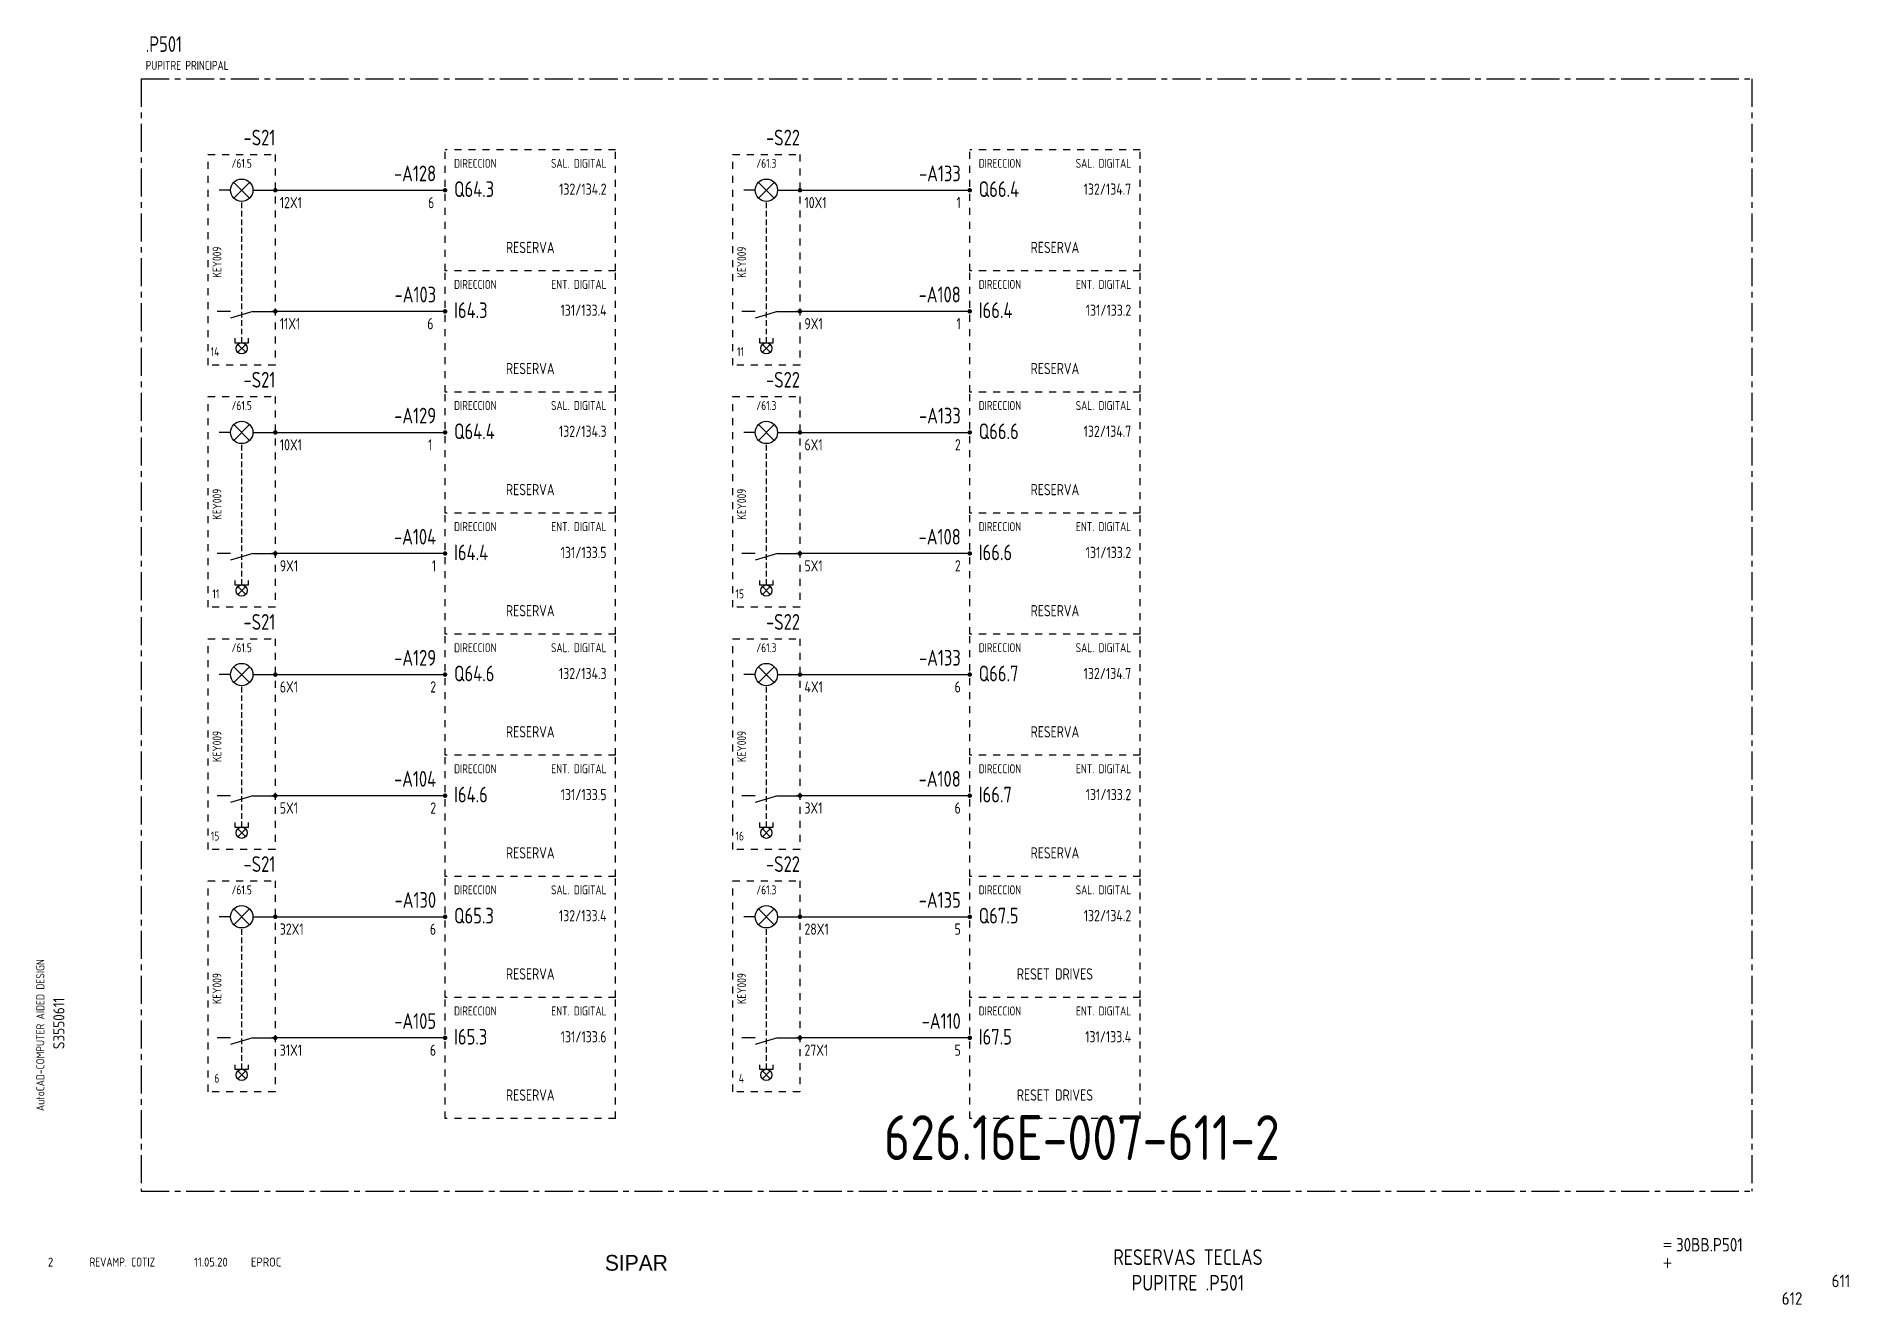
# Model space of a CAD drawing. Extents: x 10 to 414, y 6 to 288.
import ezdxf
from ezdxf.enums import TextEntityAlignment as Align

# ---------------------------------------------------------------- set-up
doc = ezdxf.new("R2010")
doc.units = 0
doc.header["$LTSCALE"] = 5
doc.header["$MEASUREMENT"] = 0
for name, pattern in [('CENTER', [2, 1.25, -0.25, 0.25, -0.25]), ('HIDDEN', [0.375, 0.25, -0.125]), ('HIDDEN1', [0.625, 0.3125, -0.3125])]:
    doc.linetypes.add(name, pattern=pattern)
doc.layers.get('0').update_dxf_attribs({"linetype": 'CONTINUOUS'})
doc.layers.add('3', color=3, linetype='CONTINUOUS')
doc.layers.add('CART', color=7, linetype='CONTINUOUS')
doc.styles.add('DIN', font='DIN.shx', dxfattribs={"width": 0.85})
doc.styles.add('ISO', font='DIN', dxfattribs={"width": 0.8})
doc.styles.add('N', font='ROMANS', dxfattribs={"width": 0.85, "height": 3})
doc.styles.add('X', font='UNIV.SHX', dxfattribs={"height": 3.5})

# ---------------------------------------------------------------- blocks, each defined once
blk = doc.blocks.new('B5-3')
at = {"linetype": 'Continuous', "const_width": 0.5}
blk.add_lwpolyline([(-0.25, 0, 1), (0.25, 0, 1)], format="xyb", close=True, dxfattribs=at)
blk = doc.blocks.new('BOX')
at = {"color": 3, "style": 'ISO', "width": 0.8}
blk.add_attdef('BOX', (0, 6), '', height=3.5, dxfattribs=at)
at = {"color": 7, "style": 'ISO', "width": 0.8}
blk.add_attdef('DESC', (0, 2), '', height=2, dxfattribs=at)

msp = doc.modelspace()

# ---------------------------------------------------------------- linework, layer by layer
at = {"color": 3, "linetype": 'CENTER'}
for p, q in [((33.08, 279), (392.28, 279)), ((33.08, 279), (33.08, 31)), ((392.28, 279), (392.28, 31)), ((33.08, 31), (392.28, 31))]:
    msp.add_line(p, q, dxfattribs=at)
at = {"linetype": 'HIDDEN1'}
for p, q in [((100.84, 236.16), (100.84, 263.16)), ((138.84, 263.16), (100.84, 263.16)), ((138.84, 236.16), (138.84, 263.16)), ((217.84, 236.16), (217.84, 263.16)), ((255.84, 263.16), (217.84, 263.16)), ((255.84, 236.16), (255.84, 263.16)), ((47.98, 215.16), (47.98, 262.16)), ((47.98, 262.16), (62.98, 262.16)), ((62.98, 262.16), (62.98, 215.16)), ((164.98, 215.16), (164.98, 262.16)), ((164.98, 262.16), (179.98, 262.16)), ((179.98, 262.16), (179.98, 215.16)), ((138.84, 236.16), (100.84, 236.16)), ((100.84, 209.16), (100.84, 236.16)), ((138.84, 209.16), (138.84, 236.16)), ((255.84, 236.16), (217.84, 236.16)), ((217.84, 209.16), (217.84, 236.16)), ((255.84, 209.16), (255.84, 236.16)), ((62.98, 215.16), (47.98, 215.16)), ((179.98, 215.16), (164.98, 215.16)), ((47.98, 161.16), (47.98, 208.16)), ((47.98, 208.16), (62.98, 208.16)), ((62.98, 208.16), (62.98, 161.16)), ((100.84, 182.16), (100.84, 209.16)), ((138.84, 209.16), (100.84, 209.16)), ((138.84, 209.16), (100.84, 209.16)), ((138.84, 182.16), (138.84, 209.16)), ((164.98, 161.16), (164.98, 208.16)), ((164.98, 208.16), (179.98, 208.16)), ((179.98, 208.16), (179.98, 161.16)), ((217.84, 182.16), (217.84, 209.16)), ((255.84, 209.16), (217.84, 209.16)), ((255.84, 209.16), (217.84, 209.16)), ((255.84, 182.16), (255.84, 209.16)), ((138.84, 182.16), (100.84, 182.16)), ((100.84, 155.16), (100.84, 182.16)), ((138.84, 155.16), (138.84, 182.16)), ((255.84, 182.16), (217.84, 182.16)), ((217.84, 155.16), (217.84, 182.16)), ((255.84, 155.16), (255.84, 182.16)), ((62.98, 161.16), (47.98, 161.16)), ((179.98, 161.16), (164.98, 161.16)), ((47.98, 107.16), (47.98, 154.16)), ((47.98, 154.16), (62.98, 154.16)), ((62.98, 154.16), (62.98, 107.16)), ((100.84, 128.16), (100.84, 155.16)), ((138.84, 155.16), (100.84, 155.16)), ((138.84, 155.16), (100.84, 155.16)), ((138.84, 128.16), (138.84, 155.16)), ((164.98, 107.16), (164.98, 154.16)), ((164.98, 154.16), (179.98, 154.16)), ((179.98, 154.16), (179.98, 107.16)), ((255.84, 155.16), (217.84, 155.16)), ((255.84, 155.16), (217.84, 155.16)), ((255.84, 155.16), (217.84, 155.16)), ((217.84, 128.16), (217.84, 155.16)), ((255.84, 128.16), (255.84, 155.16)), ((100.84, 101.16), (100.84, 128.16)), ((138.84, 128.16), (100.84, 128.16)), ((138.84, 101.16), (138.84, 128.16)), ((255.84, 128.16), (217.84, 128.16)), ((217.84, 101.16), (217.84, 128.16)), ((255.84, 101.16), (255.84, 128.16)), ((62.98, 107.16), (47.98, 107.16)), ((179.98, 107.16), (164.98, 107.16)), ((138.84, 101.16), (100.84, 101.16)), ((138.84, 101.16), (100.84, 101.16)), ((100.84, 74.16), (100.84, 101.16)), ((138.84, 74.16), (138.84, 101.16)), ((255.84, 101.16), (217.84, 101.16)), ((255.84, 101.16), (217.84, 101.16)), ((255.84, 101.16), (217.84, 101.16)), ((217.84, 74.16), (217.84, 101.16)), ((255.84, 101.16), (217.84, 101.16)), ((255.84, 101.16), (217.84, 101.16)), ((255.84, 74.16), (255.84, 101.16)), ((47.98, 53.16), (47.98, 100.16)), ((47.98, 100.16), (62.98, 100.16)), ((62.98, 100.16), (62.98, 53.16)), ((164.98, 53.16), (164.98, 100.16)), ((164.98, 100.16), (179.98, 100.16)), ((179.98, 100.16), (179.98, 53.16)), ((100.84, 47.16), (100.84, 74.16)), ((138.84, 74.16), (100.84, 74.16)), ((138.84, 47.16), (138.84, 74.16)), ((217.84, 47.16), (217.84, 74.16)), ((255.84, 74.16), (217.84, 74.16)), ((255.84, 47.16), (255.84, 74.16)), ((62.98, 53.16), (47.98, 53.16)), ((179.98, 53.16), (164.98, 53.16)), ((138.84, 47.16), (100.84, 47.16)), ((255.84, 47.16), (217.84, 47.16)), ((255.84, 47.16), (217.84, 47.16)), ((255.84, 47.16), (217.84, 47.16))]:
    msp.add_line(p, q, dxfattribs=at)
at = {"linetype": 'Continuous'}
for p, q in [((53.72, 252.39), (57.25, 255.92)), ((57.25, 252.39), (53.72, 255.92)), ((170.72, 252.39), (174.25, 255.92)), ((174.25, 252.39), (170.72, 255.92)), ((63.11, 254.16), (100.84, 254.16)), ((180.11, 254.16), (217.84, 254.16)), ((56.37, 218.02), (54.6, 219.78)), ((54.6, 218.02), (56.37, 219.78)), ((173.37, 218.02), (171.6, 219.78)), ((171.6, 218.02), (173.37, 219.78)), ((57.25, 198.39), (53.72, 201.92)), ((53.72, 198.39), (57.25, 201.92)), ((63.11, 200.16), (100.84, 200.16)), ((170.72, 198.39), (174.25, 201.92)), ((174.25, 198.39), (170.72, 201.92)), ((180.11, 200.16), (217.84, 200.16)), ((54.6, 164.02), (56.37, 165.78)), ((56.37, 164.02), (54.6, 165.78)), ((173.37, 164.02), (171.6, 165.78)), ((171.6, 164.02), (173.37, 165.78)), ((57.25, 144.39), (53.72, 147.92)), ((53.72, 144.39), (57.25, 147.92)), ((63.11, 146.16), (100.84, 146.16)), ((174.25, 144.39), (170.72, 147.92)), ((170.72, 144.39), (174.25, 147.92)), ((180.11, 146.16), (217.84, 146.16)), ((54.6, 110.02), (56.37, 111.78)), ((56.37, 110.02), (54.6, 111.78)), ((171.6, 110.02), (173.37, 111.78)), ((173.37, 110.02), (171.6, 111.78)), ((57.25, 90.39), (53.72, 93.92)), ((53.72, 90.39), (57.25, 93.92)), ((170.72, 90.39), (174.25, 93.92)), ((174.25, 90.39), (170.72, 93.92)), ((63.11, 92.16), (100.84, 92.16)), ((180.11, 92.16), (217.84, 92.16)), ((54.6, 56.02), (56.37, 57.78)), ((56.37, 56.02), (54.6, 57.78)), ((173.37, 56.02), (171.6, 57.78)), ((171.6, 56.02), (173.37, 57.78))]:
    msp.add_line(p, q, dxfattribs=at)
for p, q in [((52.98, 254.16), (50.48, 254.16)), ((57.98, 254.16), (62.98, 254.16)), ((169.98, 254.16), (167.48, 254.16)), ((174.98, 254.16), (179.98, 254.16)), ((52.98, 227.16), (49.98, 227.16)), ((57.98, 227.16), (52.98, 225.66)), ((57.98, 227.16), (62.98, 227.16)), ((100.84, 227.16), (62.23, 227.16)), ((169.98, 227.16), (166.98, 227.16)), ((174.98, 227.16), (169.98, 225.66)), ((174.98, 227.16), (179.98, 227.16)), ((217.84, 227.16), (179.23, 227.16)), ((53.98, 221.16), (53.98, 220.16)), ((53.98, 220.16), (56.98, 220.16)), ((56.98, 220.16), (56.98, 221.16)), ((170.98, 221.16), (170.98, 220.16)), ((170.98, 220.16), (173.98, 220.16)), ((173.98, 220.16), (173.98, 221.16)), ((52.98, 200.16), (50.48, 200.16)), ((57.98, 200.16), (62.98, 200.16)), ((169.98, 200.16), (167.48, 200.16)), ((174.98, 200.16), (179.98, 200.16)), ((52.98, 173.16), (49.98, 173.16)), ((57.98, 173.16), (52.98, 171.66)), ((57.98, 173.16), (62.98, 173.16)), ((100.84, 173.16), (62.23, 173.16)), ((169.98, 173.16), (166.98, 173.16)), ((174.98, 173.16), (169.98, 171.66)), ((174.98, 173.16), (179.98, 173.16)), ((217.84, 173.16), (179.23, 173.16)), ((53.98, 167.16), (53.98, 166.16)), ((53.98, 166.16), (56.98, 166.16)), ((56.98, 166.16), (56.98, 167.16)), ((170.98, 167.16), (170.98, 166.16)), ((170.98, 166.16), (173.98, 166.16)), ((173.98, 166.16), (173.98, 167.16)), ((52.98, 146.16), (50.48, 146.16)), ((57.98, 146.16), (62.98, 146.16)), ((169.98, 146.16), (167.48, 146.16)), ((174.98, 146.16), (179.98, 146.16)), ((52.98, 119.16), (49.98, 119.16)), ((57.98, 119.16), (52.98, 117.66)), ((57.98, 119.16), (62.98, 119.16)), ((100.84, 119.16), (62.23, 119.16)), ((169.98, 119.16), (166.98, 119.16)), ((174.98, 119.16), (169.98, 117.66)), ((174.98, 119.16), (179.98, 119.16)), ((217.84, 119.16), (179.23, 119.16)), ((53.98, 113.16), (53.98, 112.16)), ((53.98, 112.16), (56.98, 112.16)), ((56.98, 112.16), (56.98, 113.16)), ((170.98, 113.16), (170.98, 112.16)), ((170.98, 112.16), (173.98, 112.16)), ((173.98, 112.16), (173.98, 113.16)), ((52.98, 92.16), (50.48, 92.16)), ((57.98, 92.16), (62.98, 92.16)), ((169.98, 92.16), (167.48, 92.16)), ((174.98, 92.16), (179.98, 92.16)), ((52.98, 65.16), (49.98, 65.16)), ((57.98, 65.16), (52.98, 63.66)), ((57.98, 65.16), (62.98, 65.16)), ((100.84, 65.16), (62.23, 65.16)), ((169.98, 65.16), (166.98, 65.16)), ((174.98, 65.16), (169.98, 63.66)), ((174.98, 65.16), (179.98, 65.16)), ((217.84, 65.16), (179.23, 65.16)), ((53.98, 59.16), (53.98, 58.16)), ((53.98, 58.16), (56.98, 58.16)), ((56.98, 58.16), (56.98, 59.16)), ((170.98, 59.16), (170.98, 58.16)), ((170.98, 58.16), (173.98, 58.16)), ((173.98, 58.16), (173.98, 59.16))]:
    msp.add_line(p, q)
at = {"linetype": 'HIDDEN'}
for p, q in [((55.48, 220.16), (55.48, 251.66)), ((172.48, 220.16), (172.48, 251.66)), ((55.48, 166.16), (55.48, 197.66)), ((172.48, 166.16), (172.48, 197.66)), ((55.48, 112.16), (55.48, 143.66)), ((172.48, 112.16), (172.48, 143.66)), ((55.48, 58.16), (55.48, 89.66)), ((172.48, 58.16), (172.48, 89.66))]:
    msp.add_line(p, q, dxfattribs=at)
for centre in [(55.48, 254.16), (172.48, 254.16), (55.48, 200.16), (172.48, 200.16), (55.48, 146.16), (172.48, 146.16), (55.48, 92.16), (172.48, 92.16)]:
    msp.add_circle(centre, 2.5)
at = {"linetype": 'Continuous'}
for centre in [(55.48, 218.9), (172.48, 218.9), (55.48, 164.9), (172.48, 164.9), (55.48, 110.9), (172.48, 110.9), (55.48, 56.9), (172.48, 56.9)]:
    msp.add_circle(centre, 1.25, dxfattribs=at)

# ---------------------------------------------------------------- block references
msp.add_blockref('BOX', (34.08, 279)).add_auto_attribs({'BOX': '.P501', 'DESC': 'PUPITRE PRINCIPAL'})
for p in [(62.98, 254.16), (100.84, 254.16), (179.98, 254.16), (217.84, 254.16), (62.98, 227.16), (100.84, 227.16), (179.98, 227.16), (217.84, 227.16), (62.98, 200.16), (100.84, 200.16), (179.98, 200.16), (217.84, 200.16), (62.98, 173.16), (100.84, 173.16), (179.98, 173.16), (217.84, 173.16), (62.98, 146.16), (100.84, 146.16), (179.98, 146.16), (217.84, 146.16), (62.98, 119.16), (100.84, 119.16), (179.98, 119.16), (217.84, 119.16), (62.98, 92.16), (100.84, 92.16), (179.98, 92.16), (217.84, 92.16), (62.98, 65.16), (100.84, 65.16), (179.98, 65.16), (217.84, 65.16)]:
    msp.add_blockref('B5-3', p)

# ---------------------------------------------------------------- texts
at = {"color": 3, "style": 'DIN', "width": 0.8}
for s, p in [('-S21', (62.98, 264.16)), ('-S22', (179.98, 264.16)), ('-A128', (98.84, 256.16)), ('-A133', (215.84, 256.16)), ('-A103', (98.84, 229.16)), ('-A108', (215.84, 229.16)), ('-S21', (62.98, 210.16)), ('-S22', (179.98, 210.16)), ('-A129', (98.84, 202.16)), ('-A133', (215.84, 202.16)), ('-A104', (98.84, 175.16)), ('-A108', (215.84, 175.16)), ('-S21', (62.98, 156.16)), ('-S22', (179.98, 156.16)), ('-A129', (98.84, 148.16)), ('-A133', (215.84, 148.16)), ('-A104', (98.84, 121.16)), ('-A108', (215.84, 121.16)), ('-S21', (62.98, 102.16)), ('-S22', (179.98, 102.16)), ('-A130', (98.84, 94.16)), ('-A135', (215.84, 94.16)), ('-A105', (98.84, 67.16)), ('-A110', (215.84, 67.16))]:
    msp.add_text(s, height=3.5, dxfattribs=at).set_placement(p, align=Align.RIGHT)
at = {"color": 1, "style": 'DIN', "width": 0.8}
for s, p in [('/61.5', (55.48, 259.16)), ('/61.3', (172.48, 259.16)), ('/61.5', (55.48, 205.16)), ('/61.3', (172.48, 205.16)), ('/61.5', (55.48, 151.16)), ('/61.3', (172.48, 151.16)), ('/61.5', (55.48, 97.16)), ('/61.3', (172.48, 97.16))]:
    msp.add_text(s, height=2, dxfattribs=at).set_placement(p, align=Align.CENTER)
for p in [(102.84, 259.16), (219.84, 259.16), (102.84, 232.16), (219.84, 232.16), (102.84, 205.16), (219.84, 205.16), (102.84, 178.16), (219.84, 178.16), (102.84, 151.16), (219.84, 151.16), (102.84, 124.16), (219.84, 124.16), (102.84, 97.16), (219.84, 97.16), (102.84, 70.16), (219.84, 70.16)]:
    msp.add_text('DIRECCION', height=2, dxfattribs=at).set_placement(p)
for s, p in [('SAL. DIGITAL', (136.84, 259.16)), ('SAL. DIGITAL', (253.84, 259.16)), ('ENT. DIGITAL', (136.84, 232.16)), ('ENT. DIGITAL', (253.84, 232.16)), ('14', (50.48, 217.16)), ('11', (167.48, 217.16)), ('SAL. DIGITAL', (136.84, 205.16)), ('SAL. DIGITAL', (253.84, 205.16)), ('ENT. DIGITAL', (136.84, 178.16)), ('ENT. DIGITAL', (253.84, 178.16)), ('11', (50.48, 163.16)), ('15', (167.48, 163.16)), ('SAL. DIGITAL', (136.84, 151.16)), ('SAL. DIGITAL', (253.84, 151.16)), ('ENT. DIGITAL', (136.84, 124.16)), ('ENT. DIGITAL', (253.84, 124.16)), ('15', (50.48, 109.16)), ('16', (167.48, 109.16)), ('SAL. DIGITAL', (136.84, 97.16)), ('SAL. DIGITAL', (253.84, 97.16)), ('ENT. DIGITAL', (136.84, 70.16)), ('ENT. DIGITAL', (253.84, 70.16)), ('6', (50.48, 55.16)), ('4', (167.48, 55.16))]:
    msp.add_text(s, height=2, dxfattribs=at).set_placement(p, align=Align.RIGHT)
at = {"color": 3, "style": 'DIN'}
for s, height, width, p in [('Q64.3', 3.5, 0.8, (102.84, 252.66)), ('Q66.4', 3.5, 0.8, (219.84, 252.66)), ('I64.3', 3.5, 0.8, (102.84, 225.66)), ('I66.4', 3.5, 0.8, (219.84, 225.66)), ('Q64.4', 3.5, 0.8, (102.84, 198.66)), ('Q66.6', 3.5, 0.8, (219.84, 198.66)), ('I64.4', 3.5, 0.8, (102.84, 171.66)), ('I66.6', 3.5, 0.8, (219.84, 171.66)), ('Q64.6', 3.5, 0.8, (102.84, 144.66)), ('Q66.7', 3.5, 0.8, (219.84, 144.66)), ('I64.6', 3.5, 0.8, (102.84, 117.66)), ('I66.7', 3.5, 0.8, (219.84, 117.66)), ('Q65.3', 3.5, 0.8, (102.84, 90.66)), ('Q67.5', 3.5, 0.8, (219.84, 90.66)), ('I65.3', 3.5, 0.8, (102.84, 63.66)), ('I67.5', 3.5, 0.8, (219.84, 63.66)), ('2', 2, 0.9, (12.27, 14.16)), ('REVAMP. COTIZ', 2, 0.8, (21.58, 14.16)), ('11.05.20', 2, 0.9, (44.86, 14.16)), ('EPROC', 2, 0.9, (57.54, 14.16))]:
    msp.add_text(s, height=height, dxfattribs=dict(at, width=width)).set_placement(p)
at = {"style": 'DIN', "width": 0.8}
for s, p in [('132/134.2', (136.84, 253.16)), ('132/134.7', (253.84, 253.16)), ('1', (215.84, 250.16)), ('131/133.4', (136.84, 226.16)), ('131/133.2', (253.84, 226.16)), ('1', (215.84, 223.16)), ('132/134.3', (136.84, 199.16)), ('2', (215.84, 196.16)), ('132/134.7', (253.84, 199.16)), ('131/133.5', (136.84, 172.16)), ('131/133.2', (253.84, 172.16)), ('1', (98.84, 169.16)), ('2', (215.84, 169.16)), ('132/134.3', (136.84, 145.16)), ('132/134.7', (253.84, 145.16)), ('2', (98.84, 142.16)), ('6', (215.84, 142.16)), ('2', (98.84, 115.16)), ('131/133.5', (136.84, 118.16)), ('6', (215.84, 115.16)), ('131/133.2', (253.84, 118.16)), ('132/133.4', (136.84, 91.16)), ('132/134.2', (253.84, 91.16)), ('6', (98.84, 88.16)), ('5', (215.84, 88.16)), ('131/133.6', (136.84, 64.16)), ('131/133.4', (253.84, 64.16)), ('6', (98.84, 61.16)), ('5', (215.84, 61.16))]:
    msp.add_text(s, height=2.5, dxfattribs=at).set_placement(p, align=Align.RIGHT)
for s, p in [('12X1', (63.98, 250.16)), ('6', (97.05, 250.16)), ('10X1', (180.98, 250.16)), ('11X1', (63.98, 223.16)), ('6', (96.87, 223.16)), ('9X1', (180.98, 223.16)), ('10X1', (63.98, 196.16)), ('1', (97.05, 196.16)), ('6X1', (180.98, 196.16)), ('9X1', (63.98, 169.16)), ('5X1', (180.98, 169.16)), ('6X1', (63.98, 142.16)), ('4X1', (180.98, 142.16)), ('5X1', (63.98, 115.16)), ('3X1', (180.98, 115.16)), ('32X1', (63.98, 88.16)), ('28X1', (180.98, 88.16)), ('31X1', (63.98, 61.16)), ('27X1', (180.98, 61.16))]:
    msp.add_text(s, height=2.5, dxfattribs=at).set_placement(p)
for s, p in [('RESERVA', (119.84, 240.16)), ('RESERVA', (236.84, 240.16)), ('RESERVA', (119.84, 213.16)), ('RESERVA', (236.84, 213.16)), ('RESERVA', (119.84, 186.16)), ('RESERVA', (236.84, 186.16)), ('RESERVA', (119.84, 159.16)), ('RESERVA', (236.84, 159.16)), ('RESERVA', (119.84, 132.16)), ('RESERVA', (236.84, 132.16)), ('RESERVA', (119.84, 105.16)), ('RESERVA', (236.84, 105.16)), ('RESERVA', (119.84, 78.16)), ('RESET DRIVES', (236.84, 78.16)), ('RESERVA', (119.84, 51.16)), ('RESET DRIVES', (236.84, 51.16))]:
    msp.add_text(s, height=2.5, dxfattribs=at).set_placement(p, align=Align.CENTER)
at = {"color": 1, "style": 'DIN', "width": 0.8}
for p in [(50.98, 234.66), (167.98, 234.66), (50.98, 180.66), (167.98, 180.66), (50.98, 126.66), (167.98, 126.66), (50.98, 72.66), (167.98, 72.66)]:
    msp.add_text('KEY009', height=2, rotation=90, dxfattribs=at).set_placement(p)
at = {"color": 2, "insert": (198.68, 47.92), "char_height": 10, "width": 111.0411, "attachment_point": 1, "style": 'DIN'}
msp.add_mtext('626.16E-007-611-2', dxfattribs=at)
at = {"layer": '3', "color": 2, "style": 'DIN', "width": 0.85}
for s, p in [('RESERVAS TECLAS', (266.5, 14.51)), ('PUPITRE .P501', (266.5, 8.8))]:
    msp.add_text(s, height=3.5, dxfattribs=at).set_placement(p, align=Align.CENTER)
at = {"layer": 'CART', "color": 1, "style": 'DIN', "width": 0.9}
msp.add_text('AutoCAD-COMPUTER AIDED DESIGN', height=1.8, rotation=90, dxfattribs=at).set_placement((11.47, 48.84))
at = {"layer": 'CART', "color": 3, "style": 'N', "width": 0.85}
for s, p in [('=', (372.24, 17.91)), ('+', (372.24, 13.87))]:
    msp.add_text(s, height=2.5, dxfattribs=at).set_placement(p)
at = {"layer": 'CART', "color": 3, "style": 'DIN', "width": 0.9, "flags": 1}
msp.add_attdef('S3550611', text='', height=2.5, rotation=90, dxfattribs=at).set_placement((15.95, 68.38), align=Align.CENTER)
at = {"layer": 'CART', "color": 3, "style": 'DIN', "width": 0.85}
msp.add_attdef('30BB.P501', text='', height=3, dxfattribs=at).set_placement((375.33, 16.63), align=Align.BOTTOM_LEFT)
at = {"layer": 'CART', "color": 6, "style": 'X', "flags": 1}
msp.add_attdef('SIPAR', text='', height=3.5, dxfattribs=at).set_placement((143.5, 15), align=Align.MIDDLE)
at = {"layer": 'CART', "color": 2, "style": 'DIN', "width": 0.9, "flags": 1}
msp.add_attdef('611', text='', height=2.8, dxfattribs=at).set_placement((414.2, 9.56), align=Align.RIGHT)
at = {"layer": 'CART', "color": 7, "style": 'DIN', "width": 0.9, "flags": 1}
msp.add_attdef('612', (398.93, 5.65), '', height=2.8, dxfattribs=at)

doc.saveas('drawing.dxf')
